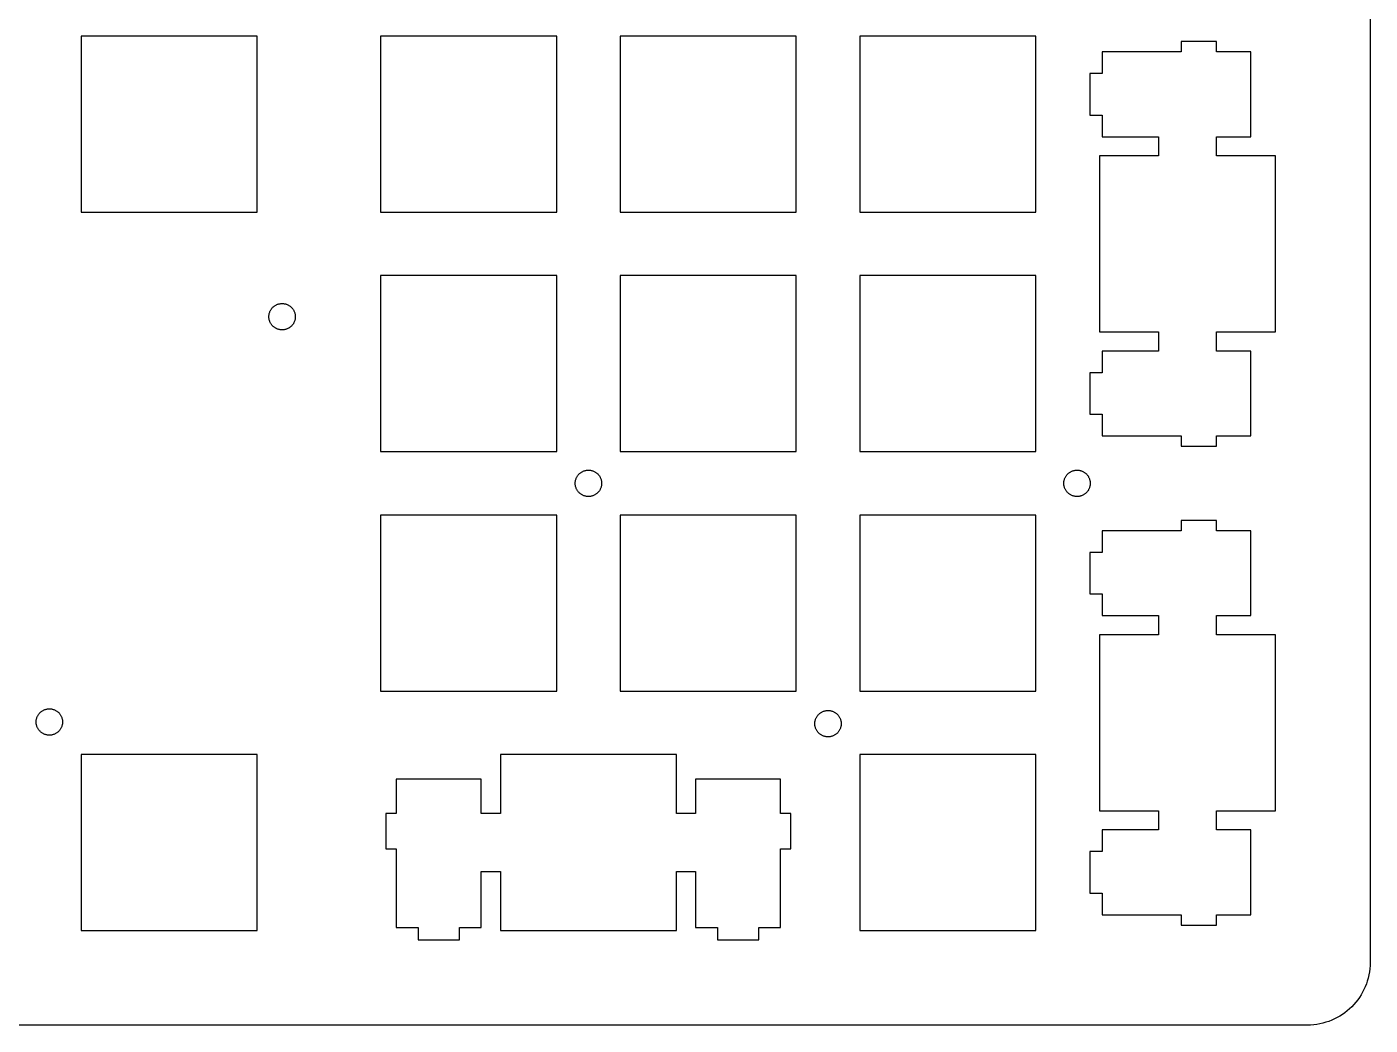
# Model space of a CAD drawing. Extents: x 0 to 462, y -134 to 0.
# Drawn here: x 355.6 to 462.4, y -133.8 to -54.4 of the extents above; entities that cross this region are included whole.
import ezdxf

# ---------------------------------------------------------------- set-up
doc = ezdxf.new("R2010")
doc.units = 0
doc.layers.add('BLACK', color=7, linetype='CONTINUOUS')

msp = doc.modelspace()

# ---------------------------------------------------------------- linework, layer by layer
at = {"layer": 'BLACK', "linetype": 'CONTINUOUS'}
for p, q in [((462.44, -5), (462.44, -128.827)), ((373.951, -55.151), (359.951, -55.151)), ((359.951, -55.151), (359.951, -69.151)), ((373.951, -69.151), (373.951, -55.151)), ((397.763, -55.151), (383.763, -55.151)), ((383.763, -55.151), (383.763, -69.151)), ((397.763, -69.151), (397.763, -55.151)), ((416.813, -55.151), (402.813, -55.151)), ((402.813, -55.151), (402.813, -69.151)), ((416.813, -69.151), (416.813, -55.151)), ((435.863, -55.151), (421.863, -55.151)), ((421.863, -55.151), (421.863, -69.151)), ((435.863, -69.151), (435.863, -55.151)), ((441.143, -56.401), (441.143, -58.126)), ((447.413, -56.401), (441.143, -56.401)), ((447.413, -55.576), (447.413, -56.401)), ((450.213, -55.576), (447.413, -55.576)), ((450.213, -56.401), (450.213, -55.576)), ((452.943, -56.401), (450.213, -56.401)), ((452.943, -63.151), (452.943, -56.401)), ((440.163, -58.126), (440.163, -61.426)), ((441.143, -58.126), (440.163, -58.126)), ((440.163, -61.426), (441.143, -61.426)), ((441.143, -61.426), (441.143, -63.151)), ((441.143, -63.151), (445.613, -63.151)), ((445.613, -63.151), (445.613, -64.676)), ((450.213, -63.151), (452.943, -63.151)), ((450.213, -64.676), (450.213, -63.151)), ((440.913, -64.676), (440.913, -78.676)), ((445.613, -64.676), (440.913, -64.676)), ((454.913, -64.676), (450.213, -64.676)), ((454.913, -78.676), (454.913, -64.676)), ((359.951, -69.151), (373.951, -69.151)), ((383.763, -69.151), (397.763, -69.151)), ((402.813, -69.151), (416.813, -69.151)), ((421.863, -69.151), (435.863, -69.151)), ((397.763, -74.201), (383.763, -74.201)), ((383.763, -74.201), (383.763, -88.201)), ((397.763, -88.201), (397.763, -74.201)), ((416.813, -74.201), (402.813, -74.201)), ((402.813, -74.201), (402.813, -88.201)), ((416.813, -88.201), (416.813, -74.201)), ((435.863, -74.201), (421.863, -74.201)), ((421.863, -74.201), (421.863, -88.201)), ((435.863, -88.201), (435.863, -74.201)), ((375.034, -76.9276), (375.061, -76.885)), ((375.061, -76.885), (375.09, -76.8438)), ((375.09, -76.8438), (375.121, -76.8042)), ((375.121, -76.8042), (375.154, -76.7661)), ((375.154, -76.7661), (375.189, -76.7296)), ((375.189, -76.7296), (375.226, -76.6948)), ((375.226, -76.6948), (375.264, -76.6618)), ((375.264, -76.6618), (375.303, -76.6306)), ((375.303, -76.6306), (375.344, -76.6014)), ((375.344, -76.6014), (375.387, -76.5741)), ((375.387, -76.5741), (375.431, -76.5488)), ((375.431, -76.5488), (375.476, -76.5256)), ((375.476, -76.5256), (375.523, -76.5046)), ((375.523, -76.5046), (375.57, -76.4858)), ((375.57, -76.4858), (375.619, -76.4693)), ((375.619, -76.4693), (375.669, -76.4551)), ((375.669, -76.4551), (375.72, -76.4434)), ((375.72, -76.4434), (375.772, -76.4341)), ((375.772, -76.4341), (375.824, -76.4275)), ((375.824, -76.4275), (375.877, -76.4234)), ((375.877, -76.4234), (375.932, -76.422)), ((375.932, -76.422), (375.986, -76.4234)), ((375.986, -76.4234), (376.039, -76.4275)), ((376.039, -76.4275), (376.091, -76.4341)), ((376.091, -76.4341), (376.143, -76.4434)), ((376.143, -76.4434), (376.194, -76.4551)), ((376.194, -76.4551), (376.244, -76.4693)), ((376.244, -76.4693), (376.293, -76.4858)), ((376.293, -76.4858), (376.34, -76.5046)), ((376.34, -76.5046), (376.387, -76.5256)), ((376.387, -76.5256), (376.432, -76.5488)), ((376.432, -76.5488), (376.476, -76.5741)), ((376.476, -76.5741), (376.519, -76.6014)), ((376.519, -76.6014), (376.56, -76.6306)), ((376.56, -76.6306), (376.599, -76.6618)), ((376.599, -76.6618), (376.638, -76.6948)), ((376.638, -76.6948), (376.674, -76.7296)), ((376.674, -76.7296), (376.709, -76.7661)), ((376.709, -76.7661), (376.742, -76.8042)), ((376.742, -76.8042), (376.773, -76.8438)), ((376.773, -76.8438), (376.802, -76.885)), ((376.802, -76.885), (376.829, -76.9276)), ((374.882, -77.4721), (374.883, -77.418)), ((374.883, -77.5261), (374.882, -77.4721)), ((374.883, -77.418), (374.887, -77.3647)), ((374.887, -77.5794), (374.883, -77.5261)), ((374.887, -77.3647), (374.894, -77.3121)), ((374.894, -77.632), (374.887, -77.5794)), ((374.894, -77.3121), (374.903, -77.2604)), ((374.903, -77.6837), (374.894, -77.632)), ((374.903, -77.2604), (374.915, -77.2096)), ((374.915, -77.7345), (374.903, -77.6837)), ((374.915, -77.2096), (374.929, -77.1598)), ((374.929, -77.7843), (374.915, -77.7345)), ((374.929, -77.1598), (374.945, -77.111)), ((374.945, -77.8331), (374.929, -77.7843)), ((374.945, -77.111), (374.964, -77.0633)), ((374.964, -77.8808), (374.945, -77.8331)), ((374.964, -77.0633), (374.985, -77.0168)), ((374.985, -77.9273), (374.964, -77.8808)), ((374.985, -77.0168), (375.008, -76.9716)), ((375.008, -77.9725), (374.985, -77.9273)), ((375.008, -76.9716), (375.034, -76.9276)), ((376.829, -76.9276), (376.855, -76.9716)), ((376.855, -76.9716), (376.878, -77.0168)), ((376.878, -77.9273), (376.855, -77.9725)), ((376.878, -77.0168), (376.899, -77.0633)), ((376.899, -77.8808), (376.878, -77.9273)), ((376.899, -77.0633), (376.918, -77.111)), ((376.918, -77.8331), (376.899, -77.8808)), ((376.918, -77.111), (376.934, -77.1598)), ((376.934, -77.7843), (376.918, -77.8331)), ((376.934, -77.1598), (376.948, -77.2096)), ((376.948, -77.7345), (376.934, -77.7843)), ((376.948, -77.2096), (376.96, -77.2604)), ((376.96, -77.6837), (376.948, -77.7345)), ((376.96, -77.2604), (376.969, -77.3121)), ((376.969, -77.632), (376.96, -77.6837)), ((376.969, -77.3121), (376.976, -77.3647)), ((376.976, -77.5794), (376.969, -77.632)), ((376.976, -77.3647), (376.98, -77.418)), ((376.98, -77.5261), (376.976, -77.5794)), ((376.98, -77.418), (376.982, -77.4721)), ((376.982, -77.4721), (376.98, -77.5261)), ((375.034, -78.0165), (375.008, -77.9725)), ((375.061, -78.0591), (375.034, -78.0165)), ((375.09, -78.1003), (375.061, -78.0591)), ((375.121, -78.14), (375.09, -78.1003)), ((375.154, -78.1781), (375.121, -78.14)), ((375.189, -78.2145), (375.154, -78.1781)), ((375.226, -78.2493), (375.189, -78.2145)), ((375.264, -78.2823), (375.226, -78.2493)), ((375.303, -78.3135), (375.264, -78.2823)), ((375.344, -78.3427), (375.303, -78.3135)), ((375.387, -78.37), (375.344, -78.3427)), ((375.431, -78.3953), (375.387, -78.37)), ((375.476, -78.4185), (375.431, -78.3953)), ((375.523, -78.4395), (375.476, -78.4185)), ((375.57, -78.4583), (375.523, -78.4395)), ((375.619, -78.4749), (375.57, -78.4583)), ((375.669, -78.489), (375.619, -78.4749)), ((375.72, -78.5007), (375.669, -78.489)), ((375.772, -78.51), (375.72, -78.5007)), ((375.824, -78.5166), (375.772, -78.51)), ((375.877, -78.5207), (375.824, -78.5166)), ((375.932, -78.5221), (375.877, -78.5207)), ((375.986, -78.5207), (375.932, -78.5221)), ((376.039, -78.5166), (375.986, -78.5207)), ((376.091, -78.51), (376.039, -78.5166)), ((376.143, -78.5007), (376.091, -78.51)), ((376.194, -78.489), (376.143, -78.5007)), ((376.244, -78.4749), (376.194, -78.489)), ((376.293, -78.4583), (376.244, -78.4749)), ((376.34, -78.4395), (376.293, -78.4583)), ((376.387, -78.4185), (376.34, -78.4395)), ((376.432, -78.3953), (376.387, -78.4185)), ((376.476, -78.37), (376.432, -78.3953)), ((376.519, -78.3427), (376.476, -78.37)), ((376.56, -78.3135), (376.519, -78.3427)), ((376.599, -78.2823), (376.56, -78.3135)), ((376.638, -78.2493), (376.599, -78.2823)), ((376.674, -78.2145), (376.638, -78.2493)), ((376.709, -78.1781), (376.674, -78.2145)), ((376.742, -78.14), (376.709, -78.1781)), ((376.773, -78.1003), (376.742, -78.14)), ((376.802, -78.0591), (376.773, -78.1003)), ((376.829, -78.0165), (376.802, -78.0591)), ((376.855, -77.9725), (376.829, -78.0165)), ((440.913, -78.676), (445.613, -78.676)), ((445.613, -78.676), (445.613, -80.201)), ((450.213, -78.676), (454.913, -78.676)), ((450.213, -80.201), (450.213, -78.676)), ((441.143, -80.201), (441.143, -81.926)), ((445.613, -80.201), (441.143, -80.201)), ((452.943, -80.201), (450.213, -80.201)), ((452.943, -86.951), (452.943, -80.201)), ((440.163, -81.926), (440.163, -85.226)), ((441.143, -81.926), (440.163, -81.926)), ((440.163, -85.226), (441.143, -85.226)), ((441.143, -85.226), (441.143, -86.951)), ((441.143, -86.951), (447.413, -86.951)), ((447.413, -86.951), (447.413, -87.776)), ((450.213, -86.951), (452.943, -86.951)), ((450.213, -87.776), (450.213, -86.951)), ((383.763, -88.201), (397.763, -88.201)), ((402.813, -88.201), (416.813, -88.201)), ((421.863, -88.201), (435.863, -88.201)), ((447.413, -87.776), (450.213, -87.776)), ((399.976, -89.7232), (400.026, -89.709)), ((400.026, -89.709), (400.076, -89.6973)), ((400.076, -89.6973), (400.128, -89.6881)), ((400.128, -89.6881), (400.181, -89.6814)), ((400.181, -89.6814), (400.234, -89.6773)), ((400.234, -89.6773), (400.288, -89.676)), ((400.288, -89.676), (400.342, -89.6773)), ((400.342, -89.6773), (400.395, -89.6814)), ((400.395, -89.6814), (400.448, -89.6881)), ((400.448, -89.6881), (400.5, -89.6973)), ((400.5, -89.6973), (400.55, -89.709)), ((400.55, -89.709), (400.6, -89.7232)), ((438.825, -89.7232), (438.875, -89.709)), ((438.875, -89.709), (438.926, -89.6973)), ((438.926, -89.6973), (438.977, -89.6881)), ((438.977, -89.6881), (439.03, -89.6814)), ((439.03, -89.6814), (439.083, -89.6773)), ((439.083, -89.6773), (439.137, -89.676)), ((439.137, -89.676), (439.191, -89.6773)), ((439.191, -89.6773), (439.245, -89.6814)), ((439.245, -89.6814), (439.297, -89.6881)), ((439.297, -89.6881), (439.349, -89.6973)), ((439.349, -89.6973), (439.4, -89.709)), ((439.4, -89.709), (439.449, -89.7232)), ((399.238, -90.726), (399.239, -90.6719)), ((399.239, -90.78), (399.238, -90.726)), ((399.239, -90.6719), (399.243, -90.6186)), ((399.243, -90.8333), (399.239, -90.78)), ((399.243, -90.6186), (399.25, -90.5661)), ((399.25, -90.5661), (399.259, -90.5144)), ((399.259, -90.5144), (399.271, -90.4636)), ((399.271, -90.4636), (399.285, -90.4137)), ((399.285, -90.4137), (399.302, -90.365)), ((399.302, -90.365), (399.32, -90.3173)), ((399.32, -90.3173), (399.342, -90.2708)), ((399.342, -90.2708), (399.365, -90.2255)), ((399.365, -90.2255), (399.39, -90.1815)), ((399.39, -90.1815), (399.417, -90.1389)), ((399.417, -90.1389), (399.447, -90.0977)), ((399.447, -90.0977), (399.478, -90.0581)), ((399.478, -90.0581), (399.511, -90.02)), ((399.511, -90.02), (399.546, -89.9835)), ((399.546, -89.9835), (399.582, -89.9488)), ((399.582, -89.9488), (399.62, -89.9157)), ((399.62, -89.9157), (399.66, -89.8846)), ((399.66, -89.8846), (399.701, -89.8553)), ((399.701, -89.8553), (399.744, -89.828)), ((399.744, -89.828), (399.787, -89.8027)), ((399.787, -89.8027), (399.833, -89.7795)), ((399.833, -89.7795), (399.879, -89.7585)), ((399.879, -89.7585), (399.927, -89.7397)), ((399.927, -89.7397), (399.976, -89.7232)), ((400.6, -89.7232), (400.649, -89.7397)), ((400.649, -89.7397), (400.697, -89.7585)), ((400.697, -89.7585), (400.743, -89.7795)), ((400.743, -89.7795), (400.788, -89.8027)), ((400.788, -89.8027), (400.832, -89.828)), ((400.832, -89.828), (400.875, -89.8553)), ((400.875, -89.8553), (400.916, -89.8846)), ((400.916, -89.8846), (400.956, -89.9157)), ((400.956, -89.9157), (400.994, -89.9488)), ((400.994, -89.9488), (401.03, -89.9835)), ((401.03, -89.9835), (401.065, -90.02)), ((401.065, -90.02), (401.098, -90.0581)), ((401.098, -90.0581), (401.129, -90.0977)), ((401.129, -90.0977), (401.159, -90.1389)), ((401.159, -90.1389), (401.186, -90.1815)), ((401.186, -90.1815), (401.211, -90.2255)), ((401.211, -90.2255), (401.234, -90.2708)), ((401.234, -90.2708), (401.255, -90.3173)), ((401.255, -90.3173), (401.274, -90.365)), ((401.274, -90.365), (401.291, -90.4137)), ((401.291, -90.4137), (401.305, -90.4636)), ((401.305, -90.4636), (401.317, -90.5144)), ((401.317, -90.5144), (401.326, -90.5661)), ((401.326, -90.5661), (401.333, -90.6186)), ((401.333, -90.6186), (401.337, -90.6719)), ((401.337, -90.78), (401.333, -90.8333)), ((401.337, -90.6719), (401.338, -90.726)), ((401.338, -90.726), (401.337, -90.78)), ((438.087, -90.726), (438.089, -90.6719)), ((438.089, -90.78), (438.087, -90.726)), ((438.089, -90.6719), (438.093, -90.6186)), ((438.093, -90.8333), (438.089, -90.78)), ((438.093, -90.6186), (438.099, -90.5661)), ((438.099, -90.5661), (438.109, -90.5144)), ((438.109, -90.5144), (438.12, -90.4636)), ((438.12, -90.4636), (438.134, -90.4137)), ((438.134, -90.4137), (438.151, -90.365)), ((438.151, -90.365), (438.17, -90.3173)), ((438.17, -90.3173), (438.191, -90.2708)), ((438.191, -90.2708), (438.214, -90.2255)), ((438.214, -90.2255), (438.239, -90.1815)), ((438.239, -90.1815), (438.267, -90.1389)), ((438.267, -90.1389), (438.296, -90.0977)), ((438.296, -90.0977), (438.327, -90.0581)), ((438.327, -90.0581), (438.36, -90.02)), ((438.36, -90.02), (438.395, -89.9835)), ((438.395, -89.9835), (438.431, -89.9488)), ((438.431, -89.9488), (438.469, -89.9157)), ((438.469, -89.9157), (438.509, -89.8846)), ((438.509, -89.8846), (438.55, -89.8553)), ((438.55, -89.8553), (438.593, -89.828)), ((438.593, -89.828), (438.637, -89.8027)), ((438.637, -89.8027), (438.682, -89.7795)), ((438.682, -89.7795), (438.728, -89.7585)), ((438.728, -89.7585), (438.776, -89.7397)), ((438.776, -89.7397), (438.825, -89.7232)), ((439.449, -89.7232), (439.498, -89.7397)), ((439.498, -89.7397), (439.546, -89.7585)), ((439.546, -89.7585), (439.592, -89.7795)), ((439.592, -89.7795), (439.638, -89.8027)), ((439.638, -89.8027), (439.682, -89.828)), ((439.682, -89.828), (439.724, -89.8553)), ((439.724, -89.8553), (439.765, -89.8846)), ((439.765, -89.8846), (439.805, -89.9157)), ((439.805, -89.9157), (439.843, -89.9488)), ((439.843, -89.9488), (439.88, -89.9835)), ((439.88, -89.9835), (439.914, -90.02)), ((439.914, -90.02), (439.947, -90.0581)), ((439.947, -90.0581), (439.979, -90.0977)), ((439.979, -90.0977), (440.008, -90.1389)), ((440.008, -90.1389), (440.035, -90.1815)), ((440.035, -90.1815), (440.06, -90.2255)), ((440.06, -90.2255), (440.084, -90.2708)), ((440.084, -90.2708), (440.105, -90.3173)), ((440.105, -90.3173), (440.123, -90.365)), ((440.123, -90.365), (440.14, -90.4137)), ((440.14, -90.4137), (440.154, -90.4636)), ((440.154, -90.4636), (440.166, -90.5144)), ((440.166, -90.5144), (440.175, -90.5661)), ((440.175, -90.5661), (440.182, -90.6186)), ((440.182, -90.6186), (440.186, -90.6719)), ((440.186, -90.78), (440.182, -90.8333)), ((440.186, -90.6719), (440.187, -90.726)), ((440.187, -90.726), (440.186, -90.78)), ((399.25, -90.8859), (399.243, -90.8333)), ((399.259, -90.9376), (399.25, -90.8859)), ((399.271, -90.9884), (399.259, -90.9376)), ((399.285, -91.0382), (399.271, -90.9884)), ((399.302, -91.087), (399.285, -91.0382)), ((399.32, -91.1347), (399.302, -91.087)), ((399.342, -91.1812), (399.32, -91.1347)), ((399.365, -91.2265), (399.342, -91.1812)), ((399.39, -91.2704), (399.365, -91.2265)), ((399.417, -91.313), (399.39, -91.2704)), ((399.447, -91.3542), (399.417, -91.313)), ((399.478, -91.3939), (399.447, -91.3542)), ((399.511, -91.432), (399.478, -91.3939)), ((399.546, -91.4684), (399.511, -91.432)), ((399.582, -91.5032), (399.546, -91.4684)), ((399.62, -91.5362), (399.582, -91.5032)), ((399.66, -91.5674), (399.62, -91.5362)), ((399.701, -91.5967), (399.66, -91.5674)), ((399.744, -91.624), (399.701, -91.5967)), ((399.787, -91.6493), (399.744, -91.624)), ((399.833, -91.6724), (399.787, -91.6493)), ((399.879, -91.6935), (399.833, -91.6724)), ((399.927, -91.7123), (399.879, -91.6935)), ((399.976, -91.7288), (399.927, -91.7123)), ((400.026, -91.7429), (399.976, -91.7288)), ((400.076, -91.7547), (400.026, -91.7429)), ((400.128, -91.7639), (400.076, -91.7547)), ((400.181, -91.7706), (400.128, -91.7639)), ((400.234, -91.7746), (400.181, -91.7706)), ((400.288, -91.776), (400.234, -91.7746)), ((400.342, -91.7746), (400.288, -91.776)), ((400.395, -91.7706), (400.342, -91.7746)), ((400.448, -91.7639), (400.395, -91.7706)), ((400.5, -91.7547), (400.448, -91.7639)), ((400.55, -91.7429), (400.5, -91.7547)), ((400.6, -91.7288), (400.55, -91.7429)), ((400.649, -91.7123), (400.6, -91.7288)), ((400.697, -91.6935), (400.649, -91.7123)), ((400.743, -91.6724), (400.697, -91.6935)), ((400.788, -91.6493), (400.743, -91.6724)), ((400.832, -91.624), (400.788, -91.6493)), ((400.875, -91.5967), (400.832, -91.624)), ((400.916, -91.5674), (400.875, -91.5967)), ((400.956, -91.5362), (400.916, -91.5674)), ((400.994, -91.5032), (400.956, -91.5362)), ((401.03, -91.4684), (400.994, -91.5032)), ((401.065, -91.432), (401.03, -91.4684)), ((401.098, -91.3939), (401.065, -91.432)), ((401.129, -91.3542), (401.098, -91.3939)), ((401.159, -91.313), (401.129, -91.3542)), ((401.186, -91.2704), (401.159, -91.313)), ((401.211, -91.2265), (401.186, -91.2704)), ((401.234, -91.1812), (401.211, -91.2265)), ((401.255, -91.1347), (401.234, -91.1812)), ((401.274, -91.087), (401.255, -91.1347)), ((401.291, -91.0382), (401.274, -91.087)), ((401.305, -90.9884), (401.291, -91.0382)), ((401.317, -90.9376), (401.305, -90.9884)), ((401.326, -90.8859), (401.317, -90.9376)), ((401.333, -90.8333), (401.326, -90.8859)), ((438.099, -90.8859), (438.093, -90.8333)), ((438.109, -90.9376), (438.099, -90.8859)), ((438.12, -90.9884), (438.109, -90.9376)), ((438.134, -91.0382), (438.12, -90.9884)), ((438.151, -91.087), (438.134, -91.0382)), ((438.17, -91.1347), (438.151, -91.087)), ((438.191, -91.1812), (438.17, -91.1347)), ((438.214, -91.2265), (438.191, -91.1812)), ((438.239, -91.2704), (438.214, -91.2265)), ((438.267, -91.313), (438.239, -91.2704)), ((438.296, -91.3542), (438.267, -91.313)), ((438.327, -91.3939), (438.296, -91.3542)), ((438.36, -91.432), (438.327, -91.3939)), ((438.395, -91.4684), (438.36, -91.432)), ((438.431, -91.5032), (438.395, -91.4684)), ((438.469, -91.5362), (438.431, -91.5032)), ((438.509, -91.5674), (438.469, -91.5362)), ((438.55, -91.5967), (438.509, -91.5674)), ((438.593, -91.624), (438.55, -91.5967)), ((438.637, -91.6493), (438.593, -91.624)), ((438.682, -91.6724), (438.637, -91.6493)), ((438.728, -91.6935), (438.682, -91.6724)), ((438.776, -91.7123), (438.728, -91.6935)), ((438.825, -91.7288), (438.776, -91.7123)), ((438.875, -91.7429), (438.825, -91.7288)), ((438.926, -91.7547), (438.875, -91.7429)), ((438.977, -91.7639), (438.926, -91.7547)), ((439.03, -91.7706), (438.977, -91.7639)), ((439.083, -91.7746), (439.03, -91.7706)), ((439.137, -91.776), (439.083, -91.7746)), ((439.191, -91.7746), (439.137, -91.776)), ((439.245, -91.7706), (439.191, -91.7746)), ((439.297, -91.7639), (439.245, -91.7706)), ((439.349, -91.7547), (439.297, -91.7639)), ((439.4, -91.7429), (439.349, -91.7547)), ((439.449, -91.7288), (439.4, -91.7429)), ((439.498, -91.7123), (439.449, -91.7288)), ((439.546, -91.6935), (439.498, -91.7123)), ((439.592, -91.6724), (439.546, -91.6935)), ((439.638, -91.6493), (439.592, -91.6724)), ((439.682, -91.624), (439.638, -91.6493)), ((439.724, -91.5967), (439.682, -91.624)), ((439.765, -91.5674), (439.724, -91.5967)), ((439.805, -91.5362), (439.765, -91.5674)), ((439.843, -91.5032), (439.805, -91.5362)), ((439.88, -91.4684), (439.843, -91.5032)), ((439.914, -91.432), (439.88, -91.4684)), ((439.947, -91.3939), (439.914, -91.432)), ((439.979, -91.3542), (439.947, -91.3939)), ((440.008, -91.313), (439.979, -91.3542)), ((440.035, -91.2704), (440.008, -91.313)), ((440.06, -91.2265), (440.035, -91.2704)), ((440.084, -91.1812), (440.06, -91.2265)), ((440.105, -91.1347), (440.084, -91.1812)), ((440.123, -91.087), (440.105, -91.1347)), ((440.14, -91.0382), (440.123, -91.087)), ((440.154, -90.9884), (440.14, -91.0382)), ((440.166, -90.9376), (440.154, -90.9884)), ((440.175, -90.8859), (440.166, -90.9376)), ((440.182, -90.8333), (440.175, -90.8859)), ((397.763, -93.251), (383.763, -93.251)), ((383.763, -93.251), (383.763, -107.251)), ((397.763, -107.251), (397.763, -93.251)), ((416.813, -93.251), (402.813, -93.251)), ((402.813, -93.251), (402.813, -107.251)), ((416.813, -107.251), (416.813, -93.251)), ((435.863, -93.251), (421.863, -93.251)), ((421.863, -93.251), (421.863, -107.251)), ((435.863, -107.251), (435.863, -93.251)), ((447.413, -93.676), (447.413, -94.501)), ((450.213, -93.676), (447.413, -93.676)), ((450.213, -94.501), (450.213, -93.676)), ((441.143, -94.501), (441.143, -96.226)), ((447.413, -94.501), (441.143, -94.501)), ((452.943, -94.501), (450.213, -94.501)), ((452.943, -101.251), (452.943, -94.501)), ((440.163, -96.226), (440.163, -99.526)), ((441.143, -96.226), (440.163, -96.226)), ((440.163, -99.526), (441.143, -99.526)), ((441.143, -99.526), (441.143, -101.251)), ((441.143, -101.251), (445.613, -101.251)), ((445.613, -101.251), (445.613, -102.776)), ((450.213, -101.251), (452.943, -101.251)), ((450.213, -102.776), (450.213, -101.251)), ((440.913, -102.776), (440.913, -116.776)), ((445.613, -102.776), (440.913, -102.776)), ((454.913, -102.776), (450.213, -102.776)), ((454.913, -116.776), (454.913, -102.776)), ((383.763, -107.251), (397.763, -107.251)), ((402.813, -107.251), (416.813, -107.251)), ((421.863, -107.251), (435.863, -107.251)), ((356.684, -108.968), (356.72, -108.933)), ((356.72, -108.933), (356.758, -108.9)), ((356.758, -108.9), (356.798, -108.869)), ((356.798, -108.869), (356.839, -108.84)), ((356.839, -108.84), (356.882, -108.813)), ((356.882, -108.813), (356.925, -108.787)), ((356.925, -108.787), (356.971, -108.764)), ((356.971, -108.764), (357.017, -108.743)), ((357.017, -108.743), (357.065, -108.724)), ((357.065, -108.724), (357.114, -108.708)), ((357.114, -108.708), (357.164, -108.694)), ((357.164, -108.694), (357.214, -108.682)), ((357.214, -108.682), (357.266, -108.673)), ((357.266, -108.673), (357.319, -108.666)), ((357.319, -108.666), (357.372, -108.662)), ((357.372, -108.662), (357.426, -108.661)), ((357.426, -108.661), (357.48, -108.662)), ((357.48, -108.662), (357.533, -108.666)), ((357.533, -108.666), (357.586, -108.673)), ((357.586, -108.673), (357.638, -108.682)), ((357.638, -108.682), (357.688, -108.694)), ((357.688, -108.694), (357.738, -108.708)), ((357.738, -108.708), (357.787, -108.724)), ((357.787, -108.724), (357.835, -108.743)), ((357.835, -108.743), (357.881, -108.764)), ((357.881, -108.764), (357.926, -108.787)), ((357.926, -108.787), (357.97, -108.813)), ((357.97, -108.813), (358.013, -108.84)), ((358.013, -108.84), (358.054, -108.869)), ((358.054, -108.869), (358.094, -108.9)), ((358.094, -108.9), (358.132, -108.933)), ((358.132, -108.933), (358.168, -108.968)), ((418.793, -108.947), (418.837, -108.921)), ((418.837, -108.921), (418.883, -108.898)), ((418.883, -108.898), (418.929, -108.877)), ((418.929, -108.877), (418.977, -108.858)), ((418.977, -108.858), (419.026, -108.842)), ((419.026, -108.842), (419.076, -108.828)), ((419.076, -108.828), (419.126, -108.816)), ((419.126, -108.816), (419.178, -108.807)), ((419.178, -108.807), (419.231, -108.8)), ((419.231, -108.8), (419.284, -108.796)), ((419.284, -108.796), (419.338, -108.795)), ((419.338, -108.795), (419.392, -108.796)), ((419.392, -108.796), (419.445, -108.8)), ((419.445, -108.8), (419.498, -108.807)), ((419.498, -108.807), (419.55, -108.816)), ((419.55, -108.816), (419.6, -108.828)), ((419.6, -108.828), (419.65, -108.842)), ((419.65, -108.842), (419.699, -108.858)), ((419.699, -108.858), (419.747, -108.877)), ((419.747, -108.877), (419.793, -108.898)), ((419.793, -108.898), (419.838, -108.921)), ((419.838, -108.921), (419.882, -108.947)), ((356.376, -109.711), (356.377, -109.657)), ((356.377, -109.765), (356.376, -109.711)), ((356.377, -109.657), (356.381, -109.603)), ((356.381, -109.818), (356.377, -109.765)), ((356.381, -109.603), (356.388, -109.551)), ((356.388, -109.871), (356.381, -109.818)), ((356.388, -109.551), (356.397, -109.499)), ((356.397, -109.922), (356.388, -109.871)), ((356.397, -109.499), (356.409, -109.448)), ((356.409, -109.973), (356.397, -109.922)), ((356.409, -109.448), (356.423, -109.398)), ((356.423, -110.023), (356.409, -109.973)), ((356.423, -109.398), (356.44, -109.35)), ((356.44, -109.35), (356.458, -109.302)), ((356.458, -109.302), (356.48, -109.255)), ((356.48, -109.255), (356.503, -109.21)), ((356.503, -109.21), (356.528, -109.166)), ((356.528, -109.166), (356.555, -109.124)), ((356.555, -109.124), (356.585, -109.082)), ((356.585, -109.082), (356.616, -109.043)), ((356.616, -109.043), (356.649, -109.005)), ((356.649, -109.005), (356.684, -108.968)), ((358.168, -108.968), (358.203, -109.005)), ((358.203, -109.005), (358.236, -109.043)), ((358.236, -109.043), (358.267, -109.082)), ((358.267, -109.082), (358.297, -109.124)), ((358.297, -109.124), (358.324, -109.166)), ((358.324, -109.166), (358.349, -109.21)), ((358.349, -109.21), (358.372, -109.255)), ((358.372, -109.255), (358.393, -109.302)), ((358.393, -109.302), (358.412, -109.35)), ((358.412, -109.35), (358.429, -109.398)), ((358.429, -109.398), (358.443, -109.448)), ((358.443, -109.973), (358.429, -110.023)), ((358.443, -109.448), (358.455, -109.499)), ((358.455, -109.922), (358.443, -109.973)), ((358.455, -109.499), (358.464, -109.551)), ((358.464, -109.871), (358.455, -109.922)), ((358.464, -109.551), (358.471, -109.603)), ((358.471, -109.818), (358.464, -109.871)), ((358.471, -109.603), (358.475, -109.657)), ((358.475, -109.765), (358.471, -109.818)), ((358.475, -109.657), (358.476, -109.711)), ((358.476, -109.711), (358.475, -109.765)), ((418.288, -109.845), (418.289, -109.79)), ((418.289, -109.899), (418.288, -109.845)), ((418.289, -109.79), (418.293, -109.737)), ((418.293, -109.952), (418.289, -109.899)), ((418.293, -109.737), (418.3, -109.685)), ((418.3, -110.004), (418.293, -109.952)), ((418.3, -109.685), (418.309, -109.633)), ((418.309, -110.056), (418.3, -110.004)), ((418.309, -109.633), (418.321, -109.582)), ((418.321, -109.582), (418.335, -109.532)), ((418.335, -109.532), (418.352, -109.483)), ((418.352, -109.483), (418.37, -109.436)), ((418.37, -109.436), (418.392, -109.389)), ((418.392, -109.389), (418.415, -109.344)), ((418.415, -109.344), (418.44, -109.3)), ((418.44, -109.3), (418.467, -109.257)), ((418.467, -109.257), (418.497, -109.216)), ((418.497, -109.216), (418.528, -109.177)), ((418.528, -109.177), (418.561, -109.139)), ((418.561, -109.139), (418.595, -109.102)), ((418.595, -109.102), (418.632, -109.067)), ((418.632, -109.067), (418.67, -109.034)), ((418.67, -109.034), (418.71, -109.003)), ((418.71, -109.003), (418.751, -108.974)), ((418.751, -108.974), (418.793, -108.947)), ((419.882, -108.947), (419.925, -108.974)), ((419.925, -108.974), (419.966, -109.003)), ((419.966, -109.003), (420.006, -109.034)), ((420.006, -109.034), (420.044, -109.067)), ((420.044, -109.067), (420.08, -109.102)), ((420.08, -109.102), (420.115, -109.139)), ((420.115, -109.139), (420.148, -109.177)), ((420.148, -109.177), (420.179, -109.216)), ((420.179, -109.216), (420.209, -109.257)), ((420.209, -109.257), (420.236, -109.3)), ((420.236, -109.3), (420.261, -109.344)), ((420.261, -109.344), (420.284, -109.389)), ((420.284, -109.389), (420.305, -109.436)), ((420.305, -109.436), (420.324, -109.483)), ((420.324, -109.483), (420.341, -109.532)), ((420.341, -109.532), (420.355, -109.582)), ((420.355, -109.582), (420.367, -109.633)), ((420.367, -109.633), (420.376, -109.685)), ((420.376, -110.004), (420.367, -110.056)), ((420.376, -109.685), (420.383, -109.737)), ((420.383, -109.952), (420.376, -110.004)), ((420.383, -109.737), (420.387, -109.79)), ((420.387, -109.899), (420.383, -109.952)), ((420.387, -109.79), (420.388, -109.845)), ((420.388, -109.845), (420.387, -109.899)), ((356.44, -110.072), (356.423, -110.023)), ((356.458, -110.119), (356.44, -110.072)), ((356.48, -110.166), (356.458, -110.119)), ((356.503, -110.211), (356.48, -110.166)), ((356.528, -110.255), (356.503, -110.211)), ((356.555, -110.298), (356.528, -110.255)), ((356.585, -110.339), (356.555, -110.298)), ((356.616, -110.379), (356.585, -110.339)), ((356.649, -110.417), (356.616, -110.379)), ((356.684, -110.453), (356.649, -110.417)), ((356.72, -110.488), (356.684, -110.453)), ((356.758, -110.521), (356.72, -110.488)), ((356.798, -110.552), (356.758, -110.521)), ((356.839, -110.581), (356.798, -110.552)), ((356.882, -110.609), (356.839, -110.581)), ((356.925, -110.634), (356.882, -110.609)), ((356.971, -110.657), (356.925, -110.634)), ((357.017, -110.678), (356.971, -110.657)), ((357.065, -110.697), (357.017, -110.678)), ((357.114, -110.713), (357.065, -110.697)), ((357.164, -110.728), (357.114, -110.713)), ((357.214, -110.739), (357.164, -110.728)), ((357.266, -110.749), (357.214, -110.739)), ((357.319, -110.755), (357.266, -110.749)), ((357.372, -110.759), (357.319, -110.755)), ((357.426, -110.761), (357.372, -110.759)), ((357.48, -110.759), (357.426, -110.761)), ((357.533, -110.755), (357.48, -110.759)), ((357.586, -110.749), (357.533, -110.755)), ((357.638, -110.739), (357.586, -110.749)), ((357.688, -110.728), (357.638, -110.739)), ((357.738, -110.713), (357.688, -110.728)), ((357.787, -110.697), (357.738, -110.713)), ((357.835, -110.678), (357.787, -110.697)), ((357.881, -110.657), (357.835, -110.678)), ((357.926, -110.634), (357.881, -110.657)), ((357.97, -110.609), (357.926, -110.634)), ((358.013, -110.581), (357.97, -110.609)), ((358.054, -110.552), (358.013, -110.581)), ((358.094, -110.521), (358.054, -110.552)), ((358.132, -110.488), (358.094, -110.521)), ((358.168, -110.453), (358.132, -110.488)), ((358.203, -110.417), (358.168, -110.453)), ((358.236, -110.379), (358.203, -110.417)), ((358.267, -110.339), (358.236, -110.379)), ((358.297, -110.298), (358.267, -110.339)), ((358.324, -110.255), (358.297, -110.298)), ((358.349, -110.211), (358.324, -110.255)), ((358.372, -110.166), (358.349, -110.211)), ((358.393, -110.119), (358.372, -110.166)), ((358.412, -110.072), (358.393, -110.119)), ((358.429, -110.023), (358.412, -110.072)), ((418.321, -110.107), (418.309, -110.056)), ((418.335, -110.157), (418.321, -110.107)), ((418.352, -110.206), (418.335, -110.157)), ((418.37, -110.253), (418.352, -110.206)), ((418.392, -110.3), (418.37, -110.253)), ((418.415, -110.345), (418.392, -110.3)), ((418.44, -110.389), (418.415, -110.345)), ((418.467, -110.432), (418.44, -110.389)), ((418.497, -110.473), (418.467, -110.432)), ((418.528, -110.512), (418.497, -110.473)), ((418.561, -110.551), (418.528, -110.512)), ((418.595, -110.587), (418.561, -110.551)), ((418.632, -110.622), (418.595, -110.587)), ((418.67, -110.655), (418.632, -110.622)), ((418.71, -110.686), (418.67, -110.655)), ((418.751, -110.715), (418.71, -110.686)), ((418.793, -110.743), (418.751, -110.715)), ((418.837, -110.768), (418.793, -110.743)), ((418.883, -110.791), (418.837, -110.768)), ((418.929, -110.812), (418.883, -110.791)), ((418.977, -110.831), (418.929, -110.812)), ((419.026, -110.847), (418.977, -110.831)), ((419.076, -110.861), (419.026, -110.847)), ((419.126, -110.873), (419.076, -110.861)), ((419.178, -110.882), (419.126, -110.873)), ((419.231, -110.889), (419.178, -110.882)), ((419.284, -110.893), (419.231, -110.889)), ((419.338, -110.895), (419.284, -110.893)), ((419.392, -110.893), (419.338, -110.895)), ((419.445, -110.889), (419.392, -110.893)), ((419.498, -110.882), (419.445, -110.889)), ((419.55, -110.873), (419.498, -110.882)), ((419.6, -110.861), (419.55, -110.873)), ((419.65, -110.847), (419.6, -110.861)), ((419.699, -110.831), (419.65, -110.847)), ((419.747, -110.812), (419.699, -110.831)), ((419.793, -110.791), (419.747, -110.812)), ((419.838, -110.768), (419.793, -110.791)), ((419.882, -110.743), (419.838, -110.768)), ((419.925, -110.715), (419.882, -110.743)), ((419.966, -110.686), (419.925, -110.715)), ((420.006, -110.655), (419.966, -110.686)), ((420.044, -110.622), (420.006, -110.655)), ((420.08, -110.587), (420.044, -110.622)), ((420.115, -110.551), (420.08, -110.587)), ((420.148, -110.512), (420.115, -110.551)), ((420.179, -110.473), (420.148, -110.512)), ((420.209, -110.432), (420.179, -110.473)), ((420.236, -110.389), (420.209, -110.432)), ((420.261, -110.345), (420.236, -110.389)), ((420.284, -110.3), (420.261, -110.345)), ((420.305, -110.253), (420.284, -110.3)), ((420.324, -110.206), (420.305, -110.253)), ((420.341, -110.157), (420.324, -110.206)), ((420.355, -110.107), (420.341, -110.157)), ((420.367, -110.056), (420.355, -110.107)), ((373.951, -112.301), (359.951, -112.301)), ((359.951, -112.301), (359.951, -126.301)), ((373.951, -126.301), (373.951, -112.301)), ((393.288, -112.301), (393.288, -117.001)), ((407.288, -112.301), (393.288, -112.301)), ((407.288, -117.001), (407.288, -112.301)), ((435.863, -112.301), (421.863, -112.301)), ((421.863, -112.301), (421.863, -126.301)), ((435.863, -126.301), (435.863, -112.301)), ((391.763, -114.271), (385.013, -114.271)), ((385.013, -114.271), (385.013, -117.001)), ((391.763, -117.001), (391.763, -114.271)), ((408.813, -114.271), (408.813, -117.001)), ((415.563, -114.271), (408.813, -114.271)), ((415.563, -117.001), (415.563, -114.271)), ((384.188, -117.001), (384.188, -119.801)), ((385.013, -117.001), (384.188, -117.001)), ((393.288, -117.001), (391.763, -117.001)), ((408.813, -117.001), (407.288, -117.001)), ((416.388, -117.001), (415.563, -117.001)), ((416.388, -119.801), (416.388, -117.001)), ((440.913, -116.776), (445.613, -116.776)), ((445.613, -116.776), (445.613, -118.301)), ((450.213, -116.776), (454.913, -116.776)), ((450.213, -118.301), (450.213, -116.776)), ((441.143, -118.301), (441.143, -120.026)), ((445.613, -118.301), (441.143, -118.301)), ((452.943, -118.301), (450.213, -118.301)), ((452.943, -125.051), (452.943, -118.301)), ((384.188, -119.801), (385.013, -119.801)), ((385.013, -119.801), (385.013, -126.071)), ((415.563, -119.801), (416.388, -119.801)), ((415.563, -126.071), (415.563, -119.801)), ((440.163, -120.026), (440.163, -123.326)), ((441.143, -120.026), (440.163, -120.026)), ((391.763, -121.601), (393.288, -121.601)), ((391.763, -126.071), (391.763, -121.601)), ((393.288, -121.601), (393.288, -126.301)), ((407.288, -121.601), (408.813, -121.601)), ((407.288, -126.301), (407.288, -121.601)), ((408.813, -121.601), (408.813, -126.071)), ((440.163, -123.326), (441.143, -123.326)), ((441.143, -123.326), (441.143, -125.051)), ((441.143, -125.051), (447.413, -125.051)), ((447.413, -125.051), (447.413, -125.876)), ((447.413, -125.876), (450.213, -125.876)), ((450.213, -125.051), (452.943, -125.051)), ((450.213, -125.876), (450.213, -125.051)), ((359.951, -126.301), (373.951, -126.301)), ((385.013, -126.071), (386.738, -126.071)), ((386.738, -126.071), (386.738, -127.051)), ((386.738, -127.051), (390.038, -127.051)), ((390.038, -126.071), (391.763, -126.071)), ((390.038, -127.051), (390.038, -126.071)), ((393.288, -126.301), (407.288, -126.301)), ((408.813, -126.071), (410.538, -126.071)), ((410.538, -126.071), (410.538, -127.051)), ((410.538, -127.051), (413.838, -127.051)), ((413.838, -126.071), (415.563, -126.071)), ((413.838, -127.051), (413.838, -126.071)), ((421.863, -126.301), (435.863, -126.301)), ((462.433, -129.085), (462.414, -129.34)), ((462.44, -128.827), (462.433, -129.085)), ((462.283, -130.079), (462.216, -130.317)), ((462.339, -129.837), (462.283, -130.079)), ((462.383, -129.59), (462.339, -129.837)), ((462.414, -129.34), (462.383, -129.59)), ((461.838, -131.214), (461.718, -131.423)), ((461.948, -130.998), (461.838, -131.214)), ((462.048, -130.777), (461.948, -130.998)), ((462.138, -130.55), (462.048, -130.777)), ((462.216, -130.317), (462.138, -130.55)), ((460.979, -132.366), (460.805, -132.531)), ((461.144, -132.192), (460.979, -132.366)), ((461.301, -132.011), (461.144, -132.192)), ((461.449, -131.822), (461.301, -132.011)), ((461.588, -131.626), (461.449, -131.822)), ((461.718, -131.423), (461.588, -131.626)), ((459.39, -133.435), (459.163, -133.525)), ((459.611, -133.335), (459.39, -133.435)), ((459.827, -133.225), (459.611, -133.335)), ((460.036, -133.105), (459.827, -133.225)), ((460.239, -132.975), (460.036, -133.105)), ((460.435, -132.836), (460.239, -132.975)), ((460.624, -132.688), (460.435, -132.836)), ((460.805, -132.531), (460.624, -132.688)), ((457.44, -133.827), (5, -133.827)), ((457.698, -133.82), (457.44, -133.827)), ((457.953, -133.801), (457.698, -133.82)), ((458.203, -133.77), (457.953, -133.801)), ((458.45, -133.726), (458.203, -133.77)), ((458.692, -133.67), (458.45, -133.726)), ((458.93, -133.603), (458.692, -133.67)), ((459.163, -133.525), (458.93, -133.603))]:
    msp.add_line(p, q, dxfattribs=at)

doc.saveas('drawing.dxf')
